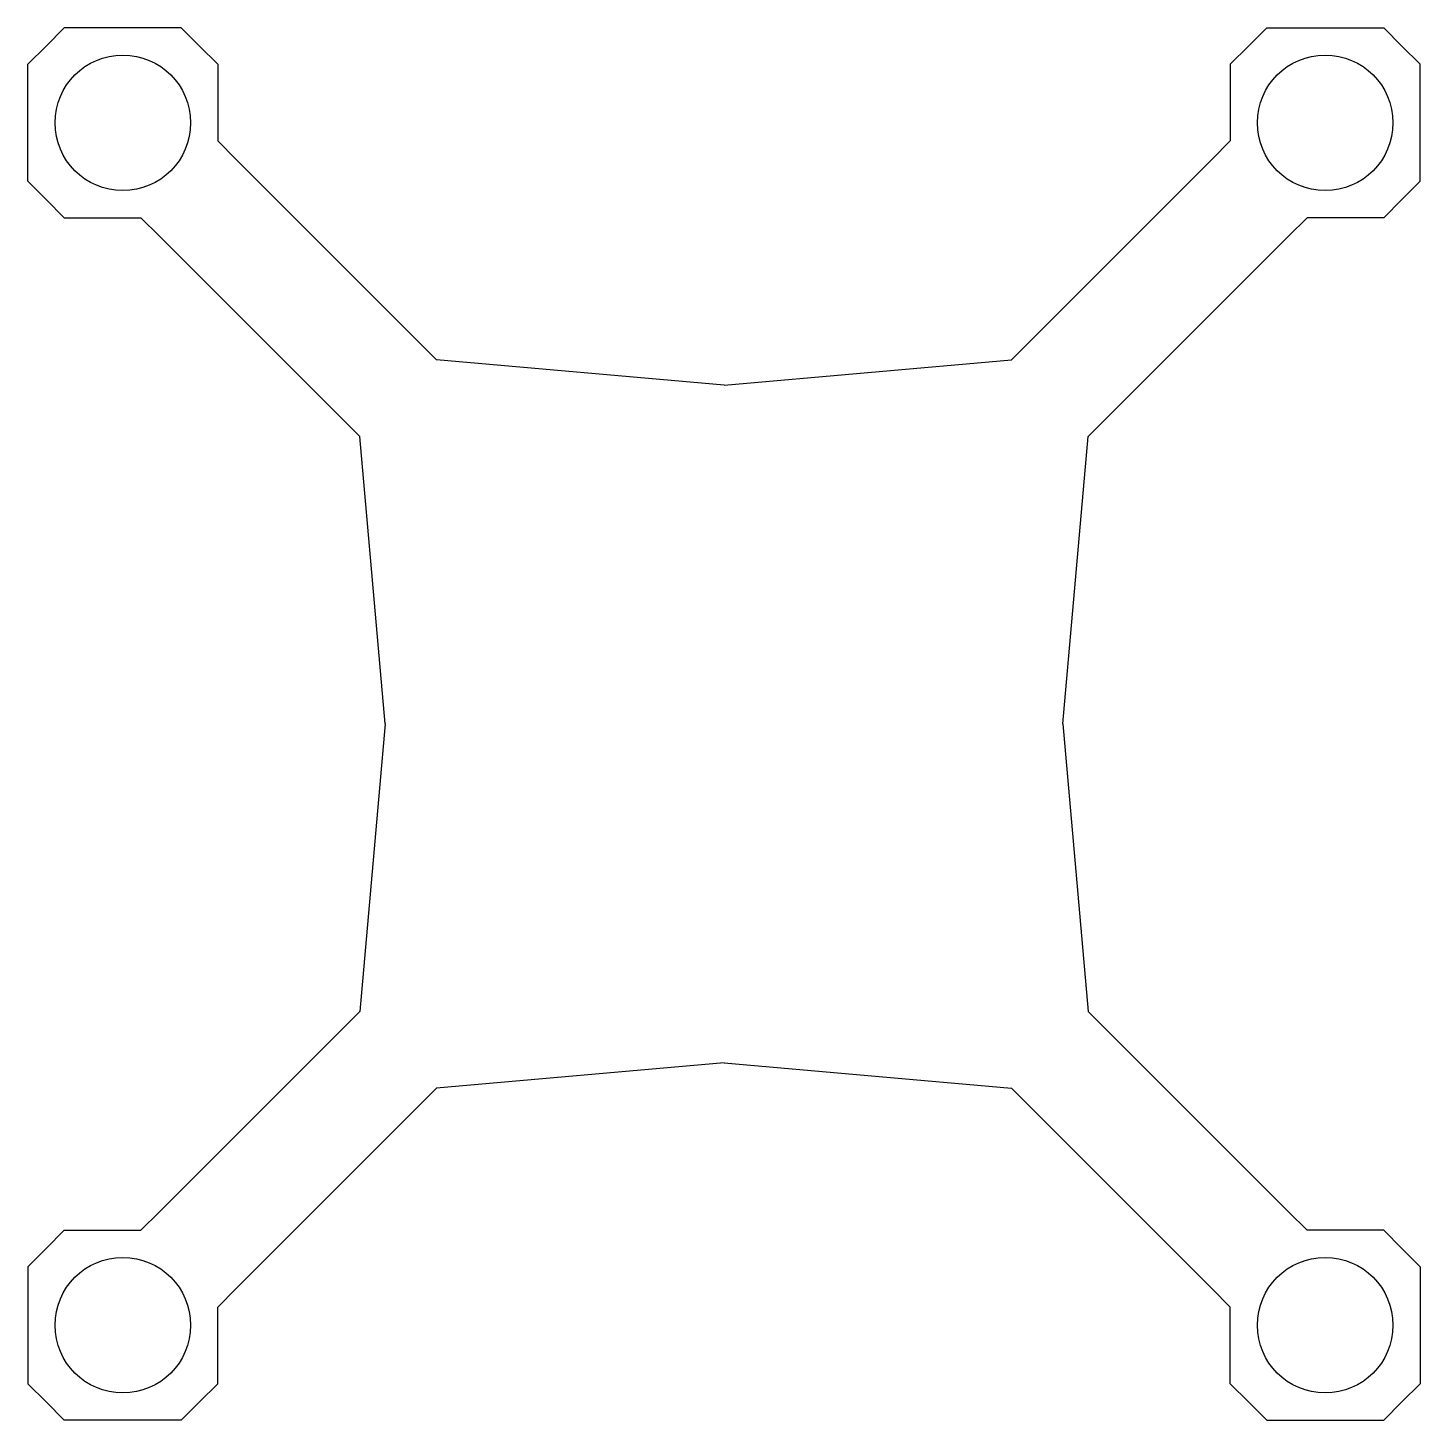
# Model space of a CAD drawing. Header units: millimetres. Extents: x -51 to 51, y -51 to 51.
import ezdxf

# ---------------------------------------------------------------- set-up
doc = ezdxf.new("R2010")
doc.units = ezdxf.units.MM
doc.layers.add('outline', color=7, linetype='Continuous', lineweight=25, true_color=0x000000)

msp = doc.modelspace()

# ---------------------------------------------------------------- linework, layer by layer
at = {"layer": 'outline'}
for p, q in [((-50, 50), (-48.66, 51.34)), ((-40.03, 51.34), (-48.66, 51.34)), ((-38.69, 50), (-40.03, 51.34)), ((38.69, 50), (40.03, 51.34)), ((40.03, 51.34), (48.66, 51.34)), ((50, 50), (48.66, 51.34)), ((-50, 50), (-51.34, 48.66)), ((-37.34, 48.66), (-38.69, 50)), ((37.34, 48.66), (38.69, 50)), ((50, 50), (51.34, 48.66)), ((-51.34, 40.03), (-51.34, 48.66)), ((-37.34, 48.66), (-37.34, 43)), ((37.34, 48.66), (37.34, 43)), ((51.34, 40.03), (51.34, 48.66)), ((-37.34, 43), (-36, 41.66)), ((37.34, 43), (36, 41.66)), ((-36, 41.66), (-21.2, 26.85)), ((36, 41.66), (21.2, 26.85)), ((-50, 38.69), (-51.34, 40.03)), ((50, 38.69), (51.34, 40.03)), ((-48.66, 37.34), (-50, 38.69)), ((48.66, 37.34), (50, 38.69)), ((-48.66, 37.34), (-43, 37.34)), ((-41.66, 36), (-43, 37.34)), ((41.66, 36), (43, 37.34)), ((48.66, 37.34), (43, 37.34)), ((-41.66, 36), (-26.85, 21.2)), ((41.66, 36), (26.85, 21.2)), ((0, 25), (-21.2, 26.85)), ((0, 25), (21.2, 26.85)), ((-25, 0), (-26.85, 21.2)), ((25, 0), (26.85, 21.2)), ((-25, 0), (-26.85, -21.2)), ((25, 0), (26.85, -21.2)), ((-41.66, -36), (-26.85, -21.2)), ((41.66, -36), (26.85, -21.2)), ((0, -25), (-21.2, -26.85)), ((0, -25), (21.2, -26.85)), ((-36, -41.66), (-21.2, -26.85)), ((36, -41.66), (21.2, -26.85)), ((-41.66, -36), (-43, -37.34)), ((41.66, -36), (43, -37.34)), ((-48.66, -37.34), (-50, -38.69)), ((-48.66, -37.34), (-43, -37.34)), ((48.66, -37.34), (43, -37.34)), ((48.66, -37.34), (50, -38.69)), ((-50, -38.69), (-51.34, -40.03)), ((50, -38.69), (51.34, -40.03)), ((-51.34, -40.03), (-51.34, -48.66)), ((51.34, -40.03), (51.34, -48.66)), ((-37.34, -43), (-36, -41.66)), ((37.34, -43), (36, -41.66)), ((-37.34, -48.66), (-37.34, -43)), ((37.34, -48.66), (37.34, -43)), ((-50, -50), (-51.34, -48.66)), ((-37.34, -48.66), (-38.69, -50)), ((37.34, -48.66), (38.69, -50)), ((50, -50), (51.34, -48.66)), ((-50, -50), (-48.66, -51.34)), ((-38.69, -50), (-40.03, -51.34)), ((38.69, -50), (40.03, -51.34)), ((50, -50), (48.66, -51.34)), ((-40.03, -51.34), (-48.66, -51.34)), ((40.03, -51.34), (48.66, -51.34))]:
    msp.add_line(p, q, dxfattribs=at)
for centre in [(-44.34, 44.34), (44.34, 44.34), (-44.34, -44.34), (44.34, -44.34)]:
    msp.add_circle(centre, 5, dxfattribs=at)

doc.saveas('drawing.dxf')
